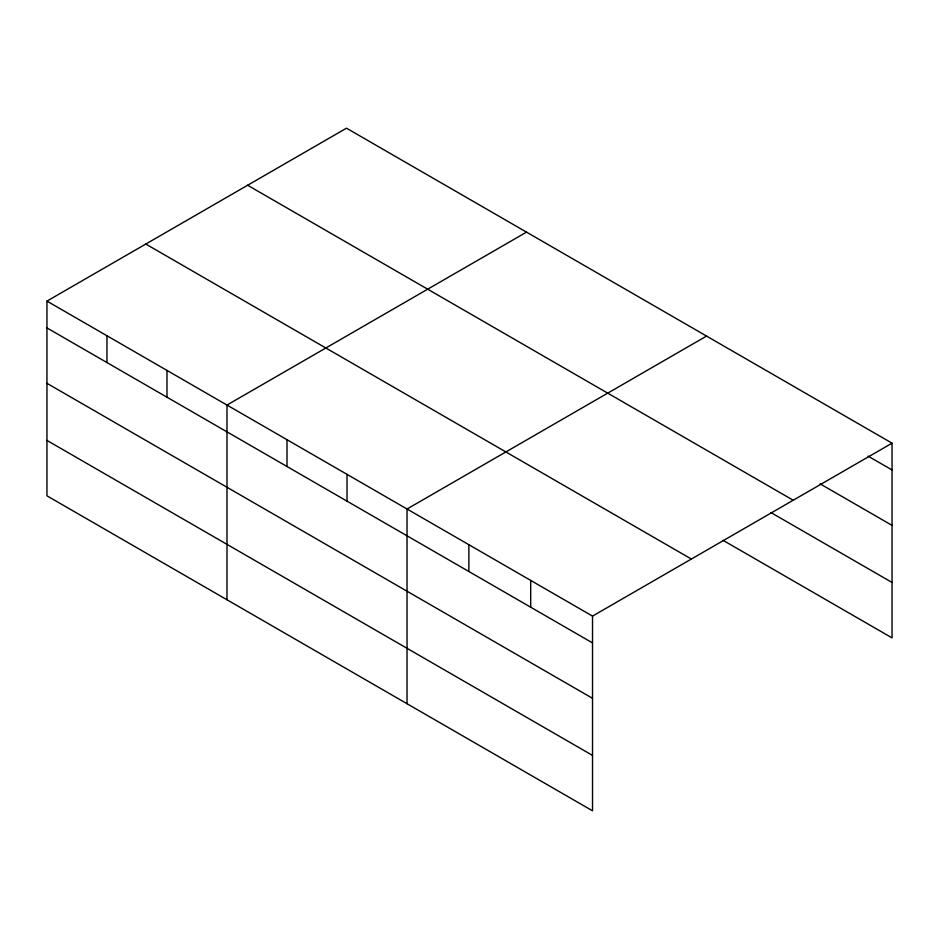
<?xml version="1.0" encoding="UTF-8"?>
<svg xmlns="http://www.w3.org/2000/svg" width="939" height="939" viewBox="0 0 939 939"><rect width="100%" height="100%" fill="white"/><g stroke="black" fill="none" stroke-linecap="round" stroke-linejoin="round"><path stroke-width="1.41" d="M46.95 301.114L592.521 616.101L592.521 810.815L46.95 495.827L46.95 301.114L346.479 128.185L892.05 443.173L892.05 637.886L722.96 540.265M526.521 232.133L226.992 405.061L226.992 599.775M706.551 336.08L407.033 509.008L407.033 703.722M592.521 616.101L892.05 443.173M868.07 456.131L892.05 469.969M820.123 483.855L892.05 525.382M247.638 185.253L793.209 500.241M770.907 512.53L892.05 582.473M145.791 244.046L691.362 559.034M46.95 327.911L592.521 642.898M46.95 383.323L592.521 698.311M46.95 440.414L592.521 755.402M530.688 580.396L530.688 607.204M468.866 544.702L468.866 571.499M347.019 474.359L347.019 501.156M287.005 439.71L287.005 466.507M166.978 370.412L166.978 397.209M106.964 335.763L106.964 362.56"/></g></svg>
